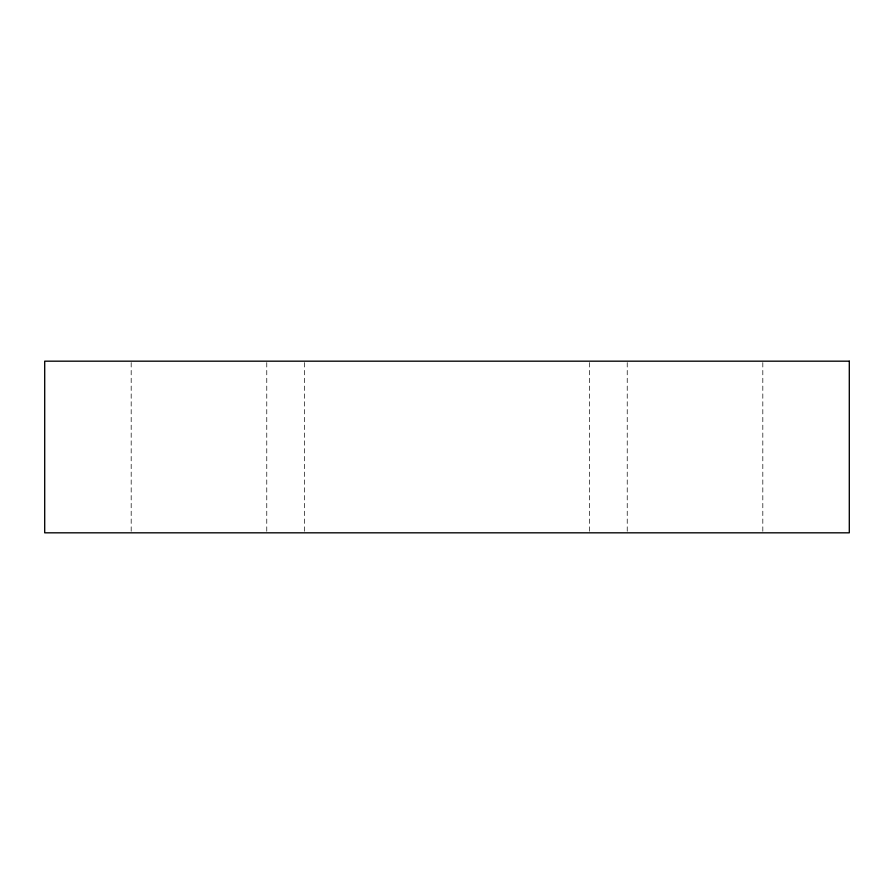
<?xml version="1.0" encoding="UTF-8"?>
<svg xmlns="http://www.w3.org/2000/svg" width="894" height="894" viewBox="0 0 894 894"><rect width="100%" height="100%" fill="white"/><g stroke="black" fill="none" stroke-linecap="round" stroke-linejoin="round"><path stroke-width="0.67" stroke-dasharray="4.47 3.35" d="M762.817 362.573L762.817 531.427M627.23 362.573L627.23 532.824M589.492 362.573L589.492 531.427M304.508 362.573L304.508 532.824M266.77 362.573L266.77 531.427M131.183 362.573L131.183 531.427"/><path stroke-width="1.34" d="M849.3 361.176L44.7 361.176L44.7 532.824L849.3 532.824L849.3 361.176"/></g></svg>
